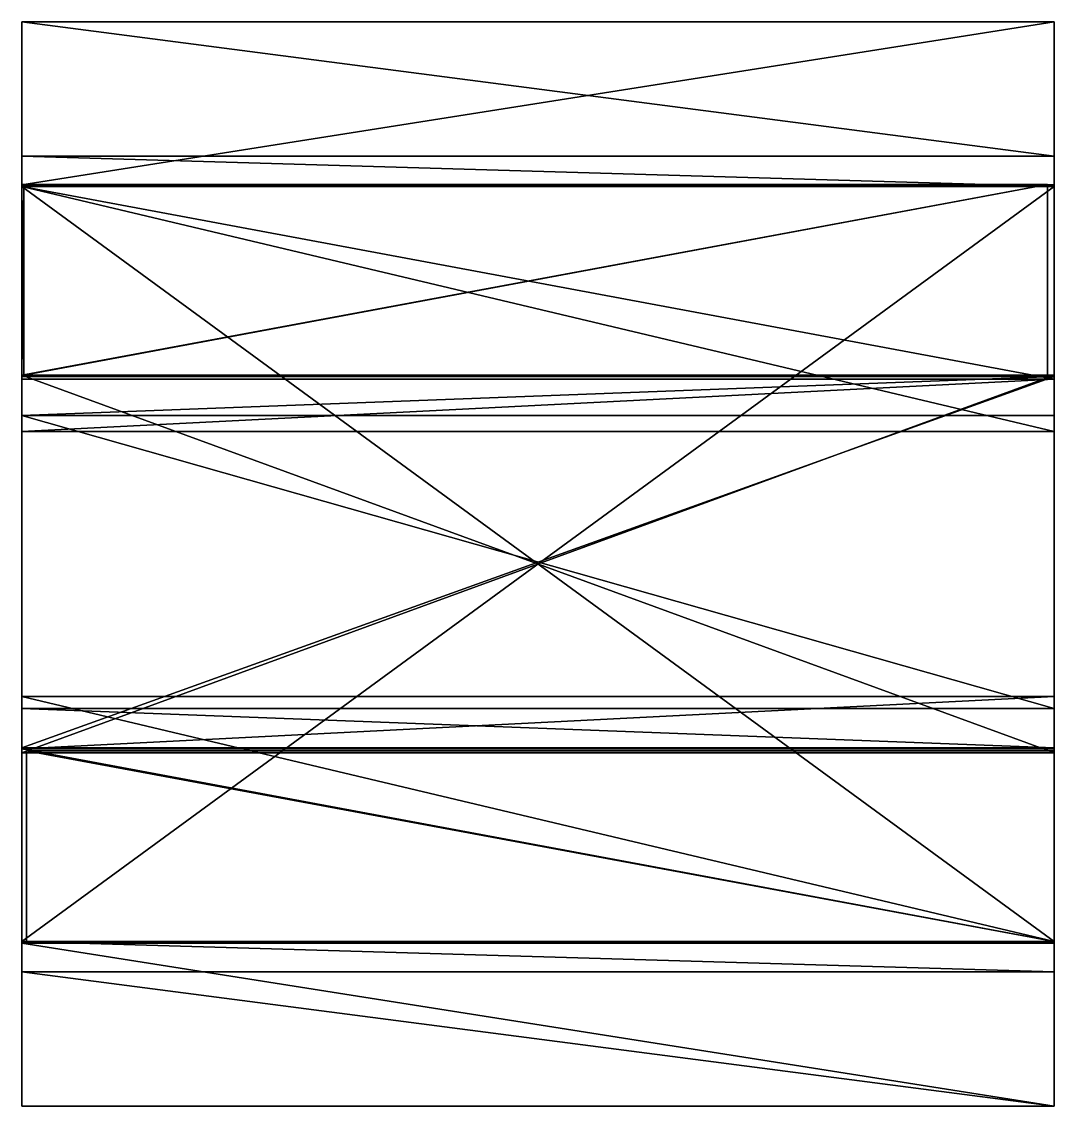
# Model space of a CAD drawing. Extents: x -9 to 505, y -352 to 188.
import ezdxf

# ---------------------------------------------------------------- set-up
doc = ezdxf.new("R2010")
doc.units = 0

msp = doc.modelspace()

# ---------------------------------------------------------------- meshes
at = {"layer": 'OBJECT000', "color": 50}
mesh = msp.add_polyface(dxfattribs=at)
corners = [(-9.000005, -270, -283), (-9.000005, -270.777679, -283), (505, -270.777679, -283), (505, -270, -283), (-8.999056, -352, -25.52438), (-8.999056, -352, -150.361023), (-8.999056, -270, 100.722748), (-8.999056, -285, 85.707542), (504.999969, -352, -150.361023), (504.999969, -352, -25.52438), (504.999969, -285, 85.707542), (504.999969, -270, 100.722748)]
mesh.append_faces([[corners[k] for k in face] for face in [(1, 3, 0), (5, 7, 4), (2, 11, 3), (8, 4, 9), (6, 10, 7), (7, 9, 4), (1, 8, 2), (0, 11, 6)]], dxfattribs={"vtx0": -1})
mesh.append_faces([[corners[k] for k in face] for face in [(5, 0, 6), (5, 6, 7), (2, 9, 10), (2, 10, 11)]], dxfattribs={"vtx0": -1, "vtx2": -1})
mesh.append_faces([[corners[k] for k in face] for face in [(1, 2, 3), (5, 1, 0), (2, 8, 9), (8, 5, 4), (6, 11, 10), (7, 10, 9), (1, 5, 8), (0, 3, 11)]], dxfattribs={"vtx2": -1})
at = {"layer": 'OBJECT001', "color": 50}
mesh = msp.add_polyface(dxfattribs=at)
corners = [(-9.000005, 106.777008, -283), (-9.000005, 106, -283), (505, 106, -283), (505, 106.777008, -283), (-8.999056, 188, -150.361023), (-8.999056, 188, -25.52438), (-8.999056, 121.032333, 85.628838), (-8.999056, 106, 99.312279), (504.999969, 188, -25.52438), (504.999969, 188, -150.361023), (504.999969, 106, 99.312279), (504.999969, 121.032333, 85.628838)]
mesh.append_faces([[corners[k] for k in face] for face in [(1, 3, 0), (0, 7, 1), (9, 11, 8), (4, 8, 5), (5, 11, 6), (0, 9, 4), (2, 7, 10), (6, 10, 7)]], dxfattribs={"vtx0": -1})
mesh.append_faces([[corners[k] for k in face] for face in [(0, 5, 6), (0, 6, 7), (9, 2, 10), (9, 10, 11)]], dxfattribs={"vtx0": -1, "vtx2": -1})
mesh.append_faces([[corners[k] for k in face] for face in [(1, 2, 3), (0, 4, 5), (9, 3, 2), (4, 9, 8), (5, 8, 11), (0, 3, 9), (2, 1, 7), (6, 11, 10)]], dxfattribs={"vtx2": -1})
at = {"layer": 'OBJECT002', "color": 50}
mesh = msp.add_polyface(dxfattribs=at)
corners = [(-9.000005, -154, 160), (-9.000005, -8, 160), (505, -8, 160), (505, -154, 160), (-8.999515, 11.333386, 150), (-8.999515, -173.564941, 150), (505, -173.564941, 150), (505, 11.333386, 150)]
mesh.append_faces([[corners[k] for k in face] for face in [(1, 3, 0), (1, 5, 4), (3, 7, 6), (0, 6, 5), (1, 7, 2), (5, 7, 4)]], dxfattribs={"vtx0": -1})
mesh.append_faces([[corners[k] for k in face] for face in [(1, 2, 3), (1, 0, 5), (3, 2, 7), (0, 3, 6), (1, 4, 7), (5, 6, 7)]], dxfattribs={"vtx2": -1})
at = {"layer": 'OBJECT003', "color": 50}
mesh = msp.add_polyface(dxfattribs=at)
corners = [(-9.000016, -270, 99.886955), (-9.000016, -173.987289, 150), (505, -173.987289, 150), (505, -270, 99.886955), (-9.000016, -148.000061, 150), (505, -148.000061, 150), (-8.999531, -270, 88.000038), (505, -270, 88.000038)]
mesh.append_faces([[corners[k] for k in face] for face in [(1, 3, 0), (1, 5, 2), (1, 6, 4), (2, 7, 3), (0, 7, 6), (4, 7, 5)]], dxfattribs={"vtx0": -1})
mesh.append_faces([[corners[k] for k in face] for face in [(1, 2, 3), (1, 4, 5), (1, 0, 6), (2, 5, 7), (0, 3, 7), (4, 6, 7)]], dxfattribs={"vtx2": -1})
at = {"layer": 'OBJECT004', "color": 50}
mesh = msp.add_polyface(dxfattribs=at)
corners = [(505, 106, 99.886955), (505, 9.987289, 150), (-9.000016, 9.987289, 150), (-9.000016, 106, 99.886955), (505, -15.999939, 150), (-9.000016, -15.999939, 150), (-8.999531, 106, 88.000038), (505, 106, 88.000038)]
mesh.append_faces([[corners[k] for k in face] for face in [(1, 3, 0), (5, 1, 4), (3, 5, 6), (4, 0, 7), (0, 6, 7), (6, 4, 7)]], dxfattribs={"vtx0": -1})
mesh.append_faces([[corners[k] for k in face] for face in [(1, 2, 3), (5, 2, 1), (3, 2, 5), (4, 1, 0), (0, 3, 6), (6, 5, 4)]], dxfattribs={"vtx2": -1})
at = {"layer": 'OBJECT005', "color": 50}
mesh = msp.add_polyface(dxfattribs=at)
corners = [(-9.000005, 106, -283), (-9.000005, -270, -283), (504.999512, -270, -283), (504.999512, 106, -283), (-8.999515, -270, -272.72348), (-8.999515, 106, -272.72348), (504.999512, 106, -272.72348), (504.999512, -270, -272.72348)]
mesh.append_faces([[corners[k] for k in face] for face in [(1, 3, 0), (1, 5, 4), (3, 7, 6), (0, 6, 5), (2, 4, 7), (5, 7, 4)]], dxfattribs={"vtx0": -1})
mesh.append_faces([[corners[k] for k in face] for face in [(1, 2, 3), (1, 0, 5), (3, 2, 7), (0, 3, 6), (2, 1, 4), (5, 6, 7)]], dxfattribs={"vtx2": -1})
at = {"layer": 'OBJECT006', "color": 50}
mesh = msp.add_polyface(dxfattribs=at)
corners = [(-9.000005, 12, -96), (-9.000005, -176, -96), (504.999512, -176, -96), (504.999512, 12, -96), (-8.999515, -176, -86), (-8.999515, 12, -86), (504.999512, 12, -86), (504.999512, -176, -86)]
mesh.append_faces([[corners[k] for k in face] for face in [(1, 3, 0), (1, 5, 4), (3, 7, 6), (0, 6, 5), (2, 4, 7), (5, 7, 4)]], dxfattribs={"vtx0": -1})
mesh.append_faces([[corners[k] for k in face] for face in [(1, 2, 3), (1, 0, 5), (3, 2, 7), (0, 3, 6), (2, 1, 4), (5, 6, 7)]], dxfattribs={"vtx2": -1})
at = {"layer": 'OBJECT007', "color": 50}
mesh = msp.add_polyface(dxfattribs=at)
corners = [(-6.563912, -270, -272), (505, -270, -272), (505, -175, -272), (-6.563912, -175, -272), (505, -175, -86.637825), (505, -270, -86.637825)]
mesh.append_faces([[corners[k] for k in face] for face in [(2, 4, 3), (1, 0, 5)]])
mesh.append_faces([[corners[k] for k in face] for face in [(1, 3, 0), (2, 5, 4), (3, 5, 0)]], dxfattribs={"vtx0": -1})
mesh.append_faces([[corners[k] for k in face] for face in [(1, 2, 3), (2, 1, 5), (3, 4, 5)]], dxfattribs={"vtx2": -1})
at = {"layer": 'OBJECT008', "color": 50}
mesh = msp.add_polyface(dxfattribs=at)
corners = [(-9, 107, -272), (-9, 12, -272), (501.574829, 12, -272), (501.574829, 107, -272), (-9, 12, -85), (-9, 107, -85), (-8, 107, -85), (-8, 12, -85)]
mesh.append_faces([[corners[k] for k in face] for face in [(1, 3, 0), (1, 5, 4), (0, 6, 5), (1, 7, 2), (5, 7, 4), (3, 7, 6)]], dxfattribs={"vtx0": -1})
mesh.append_faces([[corners[k] for k in face] for face in [(1, 2, 3), (1, 0, 5), (0, 3, 6), (1, 4, 7), (5, 6, 7), (3, 2, 7)]], dxfattribs={"vtx2": -1})

doc.saveas('drawing.dxf')
